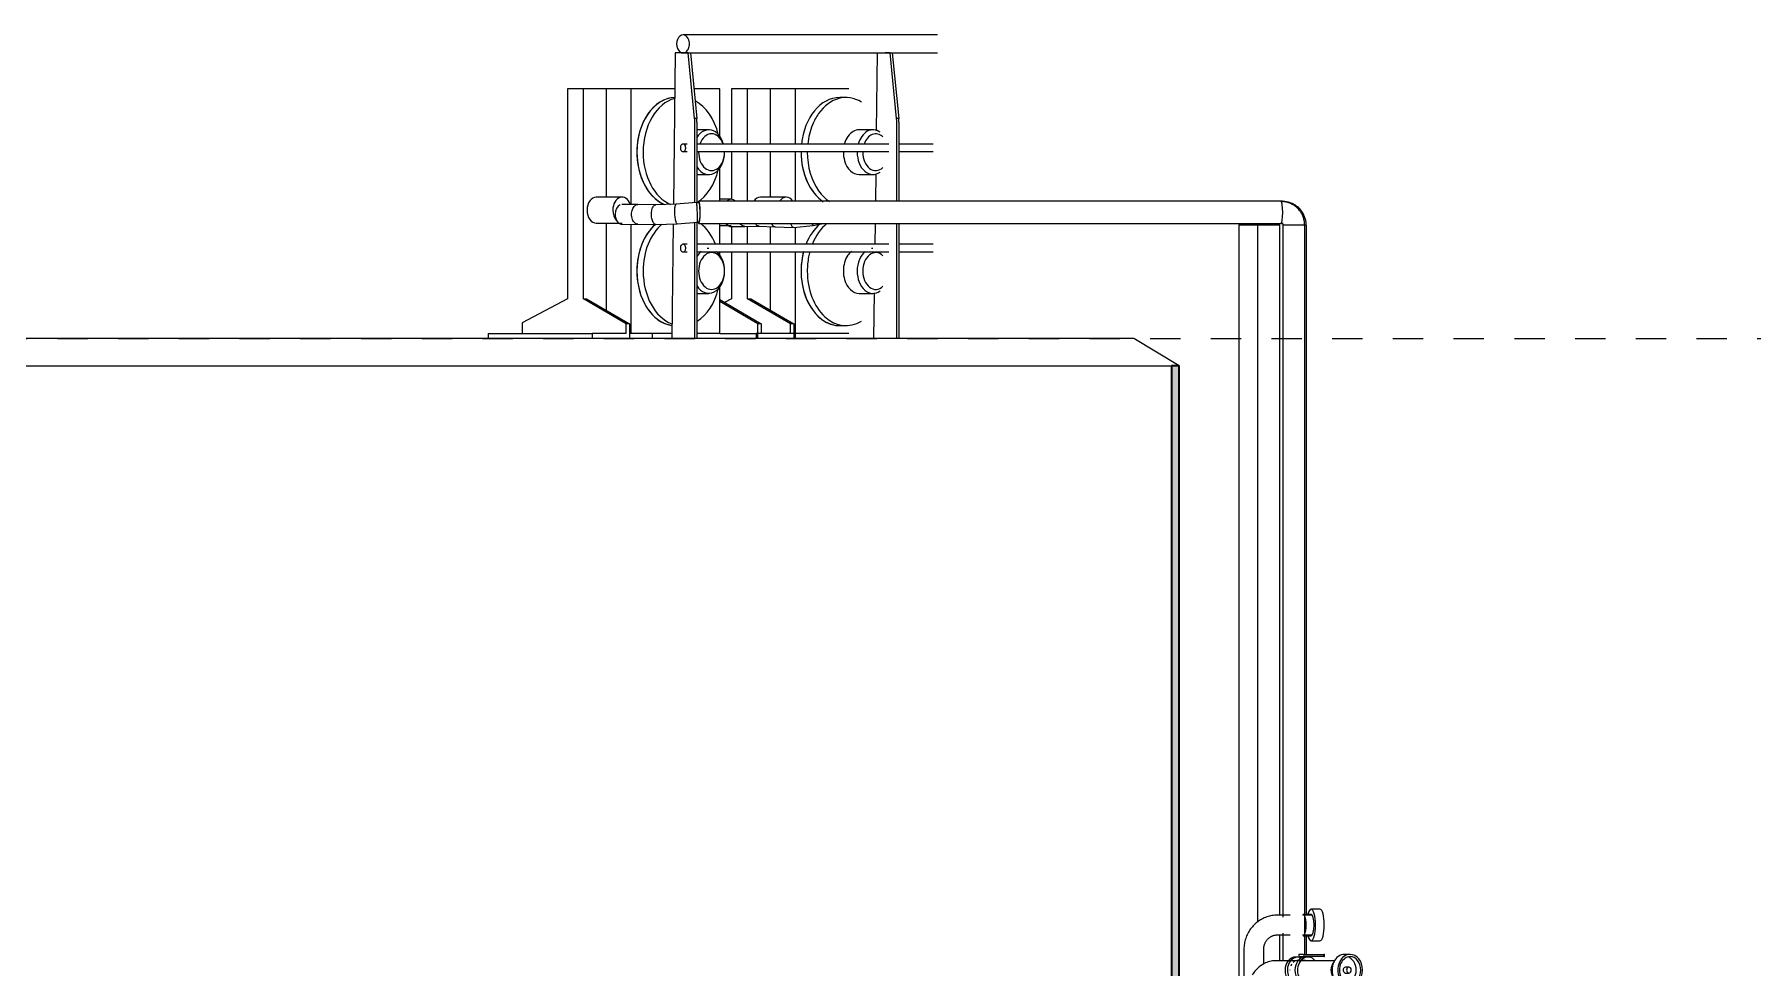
# Model space of a CAD drawing. Header units: metres. Extents: x -3 to 141, y -7 to 15.
# Drawn here: x 129.99 to 135.65, y 0.74 to 3.81 of the extents above; entities that cross this region are included whole.
import ezdxf

# ---------------------------------------------------------------- set-up
doc = ezdxf.new("R2010")
doc.units = ezdxf.units.M
doc.linetypes.add('Centre', pattern=[0.03175, 0.00635, -0.00475, 0.0159, -0.00475])
for name, color, linetype, lineweight in [('A-FLOR-HRAL', 7, 'Continuous', 9), ('A-FLOR-LEVL', 7, 'Continuous', 9), ('A-GENM', 7, 'Continuous', 9), ('I-WALL', 7, 'Continuous', 9), ('M-EQPM', 7, 'Continuous', 9), ('P-PIPE', 7, 'Continuous', 9)]:
    doc.layers.add(name, color=color, linetype=linetype, lineweight=lineweight)

# ---------------------------------------------------------------- blocks, each defined once
blk = doc.blocks.new('Generic Models 1 - Generic Models 1-2589847-Sección 01')
at = {"layer": 'A-GENM', "lineweight": 25}
for p, q in [((12.0754, 2.8125), (1.201, 2.8125)), ((12.2254, 2.7225), (12.0754, 2.8125)), ((1.051, 2.7225), (12.2254, 2.7225))]:
    blk.add_line(p, q, dxfattribs=at)
blk = doc.blocks.new('Railing - 50 x 12mm-2506593-Sección 01')
at = {"layer": 'A-FLOR-HRAL'}
for p, q in [((11.2304, 3.7525), (11.2272, 3.4964)), ((11.2729, 3.7525), (11.2565, 3.7525)), ((11.2941, 3.5368), (11.2729, 3.7525)), ((11.2729, 3.7525), (11.2799, 3.7525)), ((11.2799, 3.7525), (11.3012, 3.5368)), ((11.3012, 3.5368), (11.2941, 3.5368)), ((11.2946, 3.264), (11.2946, 3.5246)), ((11.3017, 3.5246), (11.3017, 3.264)), ((11.2254, 3.3548), (11.2242, 3.264)), ((11.2233, 3.191), (11.2224, 3.1221)), ((11.2946, 2.8125), (11.2946, 3.191)), ((11.3017, 3.191), (11.3017, 2.8125)), ((11.2204, 2.962), (11.2185, 2.8125))]:
    blk.add_line(p, q, dxfattribs=at)
for centre in [(11.2239, 3.5246), (11.231, 3.5246)]:
    blk.add_ellipse(centre, major_axis=(0, 0.1), ratio=0.707107, start_param=4.712389, end_param=4.834562, dxfattribs=at)
blk = doc.blocks.new('Railing - 50 x 12mm-V27-Sección 01')
at = {"layer": 'A-FLOR-HRAL'}
for p, q in [((10.5652, 3.7525), (10.5588, 3.2545)), ((10.5906, 3.7525), (10.5652, 3.7525)), ((10.6076, 3.7525), (10.5912, 3.7525)), ((10.6288, 3.5368), (10.6076, 3.7525)), ((10.6076, 3.7525), (10.6147, 3.7525)), ((10.6147, 3.7525), (10.6359, 3.5368)), ((10.6359, 3.5368), (10.6288, 3.5368)), ((10.6294, 3.2596), (10.6294, 3.5246)), ((10.6364, 3.5246), (10.6364, 3.2599)), ((10.558, 3.1894), (10.5532, 2.8125)), ((10.6294, 2.8125), (10.6294, 3.1944)), ((10.6364, 3.1949), (10.6364, 2.8125))]:
    blk.add_line(p, q, dxfattribs=at)
for centre in [(10.5587, 3.5246), (10.5657, 3.5246)]:
    blk.add_ellipse(centre, major_axis=(0, 0.1), ratio=0.707107, start_param=4.712389, end_param=4.834562, dxfattribs=at)
blk = doc.blocks.new('Railing - Railing-2595811-Sección 01')
at = {"layer": 'A-FLOR-HRAL'}
for p, q in [((11.4287, 3.8125), (10.5906, 3.8125)), ((10.5906, 3.7525), (11.4287, 3.7525)), ((10.6038, 3.4525), (10.5906, 3.4525)), ((10.5906, 3.4275), (10.6038, 3.4275)), ((11.2691, 3.4525), (10.6364, 3.4525)), ((10.6364, 3.4275), (11.2691, 3.4275)), ((11.4148, 3.4525), (11.3017, 3.4525)), ((11.3017, 3.4275), (11.4148, 3.4275)), ((10.6038, 3.1225), (10.5906, 3.1225)), ((11.2691, 3.1225), (10.6364, 3.1225)), ((11.4148, 3.1225), (11.3017, 3.1225)), ((10.5906, 3.0975), (10.6038, 3.0975)), ((10.6364, 3.0975), (11.2691, 3.0975)), ((11.3017, 3.0975), (11.4148, 3.0975))]:
    blk.add_line(p, q, dxfattribs=at)
for centre, major_axis, start_param, end_param in [((10.5906, 3.7825), (0, 0.03), 5.759596, 7.853982), ((10.5906, 3.7825), (0, 0.03), 4.974189, 5.759587), ((10.5906, 3.7825), (0, 0.03), 1.570796, 3.665182), ((10.5906, 3.7825), (0, 0.03), 3.665192, 3.926985), ((10.5906, 3.7825), (0, 0.03), 3.926991, 4.188789), ((10.5906, 3.7825), (0, 0.03), 4.18879, 4.450585), ((10.5906, 3.7825), (0, 0.03), 4.712389, 4.974188), ((10.5906, 3.7825), (0, 0.03), 4.45059, 4.712387), ((10.5906, 3.44), (0, 0.0125), 6.021443, 7.853982), ((10.5906, 3.44), (0, 0.0125), 1.570796, 3.403335), ((10.5906, 3.44), (0, 0.0125), 5.235999, 6.021386), ((10.5906, 3.44), (0, 0.0125), 3.403392, 3.926991), ((10.5906, 3.44), (0, 0.0125), 3.926995, 4.18879), ((10.5906, 3.44), (0, 0.0125), 4.712389, 5.235988), ((10.5906, 3.44), (0, 0.0125), 4.18879, 4.450579), ((10.5906, 3.44), (0, 0.0125), 4.45059, 4.712382), ((10.5906, 3.11), (0, 0.0125), 6.021443, 7.853982), ((10.5906, 3.11), (0, 0.0125), 5.497787, 6.021386), ((10.5906, 3.11), (0, 0.0125), 5.235988, 5.497773), ((10.5906, 3.11), (0, 0.0125), 4.97419, 5.235979), ((10.5906, 3.11), (0, 0.0125), 1.570796, 3.403335), ((10.5906, 3.11), (0, 0.0125), 3.403392, 3.926991), ((10.5906, 3.11), (0, 0.0125), 3.927003, 4.18879), ((10.5906, 3.11), (0, 0.0125), 4.188798, 4.450587), ((10.5906, 3.11), (0, 0.0125), 4.712389, 4.974188), ((10.5906, 3.11), (0, 0.0125), 4.45059, 4.712389)]:
    blk.add_ellipse(centre, major_axis=major_axis, ratio=0.707107, start_param=start_param, end_param=end_param, dxfattribs=at)
for name in ['Railing - 50 x 12mm-V27-Sección 01', 'Railing - 50 x 12mm-2506593-Sección 01']:
    blk.add_blockref(name, (0, 0))
blk = doc.blocks.new('M_Conexión toma de agua potable - M_Conexión toma de agua potable-2652164-Sección 01')
at = {"layer": 'P-PIPE'}
for p, q in [((12.5908, 0.9126), (12.5489, 0.9126)), ((12.6642, 0.9126), (12.6315, 0.9126)), ((12.6599, 0.9152), (12.6339, 0.9152)), ((12.6892, 0.9319), (12.6599, 0.9319)), ((12.4387, 0.7992), (12.4387, 0)), ((12.5037, 0.7518), (12.5037, 0.7992)), ((12.5489, 0.8476), (12.5908, 0.8476)), ((12.6315, 0.8476), (12.6642, 0.8476)), ((12.6339, 0.845), (12.6599, 0.845)), ((12.6599, 0.8283), (12.6892, 0.8283)), ((12.7374, 0.7627), (12.543, 0.7627)), ((12.6162, 0.7746), (12.6086, 0.7746)), ((12.6253, 0.7637), (12.6162, 0.7637)), ((12.62, 0.7829), (12.62, 0.7759)), ((12.6339, 0.7829), (12.62, 0.7829)), ((12.62, 0.7759), (12.6339, 0.7759)), ((12.6227, 0.7759), (12.6227, 0.7674)), ((12.641, 0.7637), (12.6323, 0.7637)), ((12.6339, 0.7829), (12.7024, 0.7829)), ((12.7024, 0.7759), (12.6339, 0.7759)), ((12.6341, 0.7722), (12.6341, 0.7759)), ((12.6497, 0.7746), (12.641, 0.7746)), ((12.7039, 0.7829), (12.7024, 0.7829)), ((12.7024, 0.7759), (12.7024, 0.7829)), ((12.7024, 0.7759), (12.7039, 0.7759)), ((12.7039, 0.7759), (12.7039, 0.7829)), ((12.7698, 0.7667), (12.7677, 0.7667)), ((12.7886, 0.7835), (12.7698, 0.7835)), ((12.7846, 0.7414), (12.7734, 0.7414)), ((12.543, 0.6977), (12.7395, 0.6977)), ((12.6086, 0.6872), (12.6162, 0.6872)), ((12.6162, 0.698), (12.641, 0.698)), ((12.641, 0.6872), (12.6497, 0.6872)), ((12.7677, 0.6966), (12.7698, 0.6966)), ((12.7698, 0.6799), (12.7886, 0.6799)), ((12.7734, 0.7219), (12.7846, 0.7219)), ((12.5037, 0.1519), (12.5037, 0.6567)), ((12.4384, 0.6133), (12.4384, 0.5038)), ((12.5034, 0.5038), (12.5034, 0.6133)), ((12.4384, 0.5038), (12.4387, 0.5038)), ((12.4391, 0.5038), (12.441, 0.5038)), ((12.4412, 0.5038), (12.4422, 0.5038)), ((12.4427, 0.5038), (12.4453, 0.5038)), ((12.4453, 0.5038), (12.4479, 0.5038)), ((12.5032, 0.5038), (12.5034, 0.5038))]:
    blk.add_line(p, q, dxfattribs=at)
at = {"layer": 'P-PIPE', "flags": 128}
for points in [[(12.5489, 0.9126), (12.5444, 0.9125), (12.54, 0.9122), (12.5355, 0.9118), (12.5311, 0.9111), (12.5267, 0.9103), (12.5224, 0.9093), (12.5181, 0.9081), (12.5138, 0.9067), (12.5096, 0.9052), (12.5055, 0.9035), (12.5015, 0.9016), (12.4975, 0.8995), (12.4936, 0.8973), (12.4898, 0.895), (12.4861, 0.8925), (12.4825, 0.8898), (12.4791, 0.887), (12.4757, 0.884), (12.4725, 0.881), (12.4694, 0.8777), (12.4664, 0.8744), (12.4635, 0.871), (12.4608, 0.8674), (12.4582, 0.8638), (12.4558, 0.86), (12.4535, 0.8561), (12.4514, 0.8522), (12.4494, 0.8482), (12.4476, 0.8441), (12.446, 0.8399), (12.4445, 0.8357), (12.4432, 0.8314), (12.442, 0.8271), (12.441, 0.8227), (12.4402, 0.8183), (12.4396, 0.8139), (12.4391, 0.8094), (12.4388, 0.8049), (12.4387, 0.8004), (12.4387, 0.7992)], [(12.5037, 0.7992), (12.5037, 0.8012), (12.5038, 0.8032), (12.504, 0.8052), (12.5043, 0.8071), (12.5046, 0.8091), (12.505, 0.811), (12.5055, 0.8129), (12.5061, 0.8148), (12.5067, 0.8167), (12.5074, 0.8185), (12.5082, 0.8203), (12.509, 0.822), (12.5099, 0.8237), (12.5109, 0.8254), (12.5119, 0.827), (12.513, 0.8286), (12.5141, 0.8301), (12.5153, 0.8316), (12.5165, 0.833), (12.5178, 0.8344), (12.5192, 0.8357), (12.5205, 0.8369), (12.522, 0.8381), (12.5234, 0.8392), (12.5249, 0.8403), (12.5265, 0.8412), (12.528, 0.8422), (12.5296, 0.843), (12.5312, 0.8438), (12.5329, 0.8445), (12.5346, 0.8451), (12.5362, 0.8457), (12.5379, 0.8462), (12.5397, 0.8466), (12.5414, 0.8469), (12.5431, 0.8472), (12.5449, 0.8474), (12.5466, 0.8475), (12.5484, 0.8476), (12.5489, 0.8476)], [(12.543, 0.7627), (12.538, 0.7626), (12.5331, 0.7621), (12.5282, 0.7613), (12.5233, 0.7602), (12.5186, 0.7588), (12.5139, 0.7571), (12.5094, 0.7551), (12.505, 0.7529), (12.5007, 0.7505), (12.4966, 0.7478), (12.4926, 0.7449), (12.4888, 0.7419), (12.4851, 0.7386), (12.4816, 0.7352), (12.4782, 0.7316), (12.4749, 0.7278), (12.4718, 0.7239), (12.4689, 0.7199), (12.4661, 0.7158)], [(12.449, 0.6798), (12.4486, 0.6786), (12.447, 0.6736), (12.4455, 0.6684), (12.4442, 0.6633), (12.443, 0.658), (12.442, 0.6527), (12.4411, 0.6474), (12.4403, 0.642), (12.4397, 0.6366), (12.4391, 0.6312), (12.4388, 0.6257), (12.4385, 0.6203), (12.4384, 0.6148), (12.4384, 0.6133)], [(12.543, 0.6977), (12.5423, 0.6977), (12.5415, 0.6976), (12.5406, 0.6975), (12.5398, 0.6973), (12.5389, 0.697), (12.5379, 0.6967), (12.5368, 0.6962), (12.5357, 0.6957), (12.5346, 0.695), (12.5333, 0.6942), (12.532, 0.6933), (12.5307, 0.6922), (12.5293, 0.691), (12.5279, 0.6896), (12.5265, 0.6881), (12.525, 0.6864), (12.5235, 0.6845), (12.5221, 0.6825), (12.5206, 0.6804), (12.5192, 0.6781), (12.5178, 0.6756), (12.5164, 0.6731), (12.5151, 0.6703), (12.5138, 0.6675), (12.5126, 0.6645), (12.5114, 0.6614), (12.5103, 0.6583), (12.5093, 0.655), (12.5083, 0.6516), (12.5074, 0.6481), (12.5066, 0.6446), (12.5059, 0.6409), (12.5053, 0.6373), (12.5047, 0.6335), (12.5043, 0.6298), (12.5039, 0.6259), (12.5037, 0.6221), (12.5035, 0.6182), (12.5034, 0.6144), (12.5034, 0.6133)]]:
    blk.add_lwpolyline(points, dxfattribs=at)
at = {"layer": 'P-PIPE'}
for centre, major_axis, ratio, start_param, end_param in [((12.6339, 0.8801), (0, 0.0351), 0.276903, 3.665191, 5.759587), ((12.6599, 0.8801), (0, 0.0518), 0.276903, 0, 0.810586), ((12.6599, 0.8801), (0, 0.0518), 0.276903, 3.141593, 6.283185), ((12.6599, 0.8801), (0, 0.0351), 0.276903, 3.141593, 6.283185), ((12.6892, 0.8801), (0, 0.0518), 0.276903, 3.141593, 6.283185), ((12.6599, 0.8801), (0, 0.0518), 0.276903, 2.331006, 3.141593), ((12.6086, 0.7309), (0, 0.0437), 0.787199, 0, 1.570796), ((12.6162, 0.7309), (0, 0.0437), 0.787199, 6.074485, 7.853982), ((12.6162, 0.7309), (0, 0.0328), 0.787199, 0.922041, 1.13147), ((12.6162, 0.7309), (0, 0.0328), 0.787199, 0.328942, 0.686405), ((12.641, 0.7309), (0, 0.0437), 0.787199, 0, 1.570796), ((12.6162, 0.7309), (0, 0.0328), 0.787199, 0, 0.246617), ((12.6497, 0.7309), (0, 0.0437), 0.787199, 5.563669, 7.853982), ((12.7531, 0.7317), (0, 0.0351), 0.787199, 0.732421, 2.409172), ((12.7698, 0.7317), (0, 0.0518), 0.787199, 0, 3.141593), ((12.7886, 0.7317), (0, 0.0518), 0.787199, 0, 3.141593), ((12.7886, 0.7317), (0, 0.0445), 0.787199, 0, 3.141593), ((12.7734, 0.7317), (0, 0.00974), 0.787199, 0, 3.141593), ((12.7846, 0.7317), (0, 0.00974), 0.787199, 0, 3.141593), ((12.7734, 0.7317), (0, 0.0445), 0.787199, 3.367654, 6.057124), ((12.7846, 0.7317), (0, 0.00974), 0.787199, 3.141593, 6.283185), ((12.7886, 0.7317), (0, 0.0518), 0.787199, 3.141593, 6.283185), ((12.7886, 0.7317), (0, 0.0445), 0.787199, 3.141593, 6.283185), ((12.6086, 0.7309), (0, 0.0437), 0.787199, 1.570796, 3.141593), ((12.6162, 0.7309), (0, 0.0437), 0.787199, 1.570796, 3.51918), ((12.6162, 0.7309), (0, 0.0328), 0.787199, 1.527854, 1.570796), ((12.641, 0.7309), (0, 0.0437), 0.787199, 1.570796, 3.141593), ((12.6497, 0.7309), (0, 0.0437), 0.787199, 1.570796, 3.819721)]:
    blk.add_ellipse(centre, major_axis=major_axis, ratio=ratio, start_param=start_param, end_param=end_param, dxfattribs=at)
blk = doc.blocks.new('Ventilacion01 - Standard-2235841-Sección 01')
at = {"layer": 'M-EQPM'}
for p, q in [((10.7503, 3.6347), (10.7503, 3.4525)), ((10.8032, 3.6347), (10.7503, 3.6347)), ((10.8032, 3.4524), (10.8032, 3.6347)), ((10.8792, 3.6347), (10.8032, 3.6347)), ((10.8792, 3.4524), (10.8792, 3.6347)), ((10.9606, 3.6347), (10.8792, 3.6347)), ((10.9606, 3.4521), (10.9606, 3.6347)), ((11.1373, 3.6347), (10.9606, 3.6347)), ((11.1273, 3.6058), (11.1067, 3.6058)), ((11.2163, 3.4994), (11.1708, 3.4994)), ((10.7503, 3.4275), (10.7503, 3.2701)), ((10.8032, 3.2639), (10.8032, 3.4275)), ((10.8792, 3.2778), (10.8792, 3.4275)), ((10.9606, 3.2638), (10.9606, 3.4279)), ((11.1708, 3.3522), (11.2163, 3.3522)), ((10.9305, 3.2778), (10.8457, 3.2778)), ((10.7503, 3.1807), (10.7503, 3.1225)), ((10.8032, 3.1224), (10.8032, 3.1815)), ((10.8792, 3.1224), (10.8792, 3.1806)), ((10.9606, 3.1221), (10.9606, 3.178)), ((10.7503, 3.0975), (10.7503, 2.9432)), ((10.8032, 2.9432), (10.8032, 3.0975)), ((10.8792, 2.905), (10.8792, 3.0975)), ((10.9606, 2.8282), (10.9606, 3.0979)), ((11.2163, 3.108), (11.211, 3.108)), ((11.1708, 2.9608), (11.2163, 2.9608)), ((10.7503, 2.9432), (10.7276, 2.931)), ((10.9446, 2.8605), (10.8032, 2.9432)), ((10.8032, 2.9432), (10.814, 2.9432)), ((10.814, 2.9432), (10.9554, 2.8605)), ((10.9446, 2.8282), (10.9446, 2.8605)), ((10.9554, 2.8605), (10.9446, 2.8605)), ((10.9554, 2.8605), (10.9554, 2.8125)), ((11.1067, 2.8544), (11.1273, 2.8544)), ((10.4889, 2.8282), (10.4889, 2.8125)), ((10.712, 2.8282), (10.8319, 2.8282)), ((10.9446, 2.8282), (10.8319, 2.8282)), ((10.8319, 2.8282), (10.8319, 2.8125)), ((11.1373, 2.8282), (10.9609, 2.8282))]:
    blk.add_line(p, q, dxfattribs=at)
for centre, major_axis, start_param, end_param in [((11.1067, 3.4258), (0, 0.18), 0, 1.42322), ((11.1067, 3.4258), (0, 0.18), 0, 1.42322), ((11.1273, 3.4258), (0, 0.18), 5.869887, 7.068583), ((11.1273, 3.4258), (0, 0.18), 1.047198, 1.42322), ((11.1273, 3.4258), (0, 0.18), 0.785398, 1.047197), ((11.1708, 3.4258), (0, 0.0736), 1.178097, 1.204731), ((11.1708, 3.4258), (0, 0.0736), 0.785399, 1.178097), ((11.1708, 3.4258), (0, 0.0736), 0, 0.785398), ((11.2163, 3.4258), (0, 0.0736), 5.806124, 7.487917), ((11.2255, 3.4258), (0, 0.0606), 5.692535, 7.405183), ((11.1067, 3.4258), (0, 0.18), 1.558922, 2.703683), ((11.1067, 3.4258), (0, 0.18), 1.558922, 1.570796), ((11.1067, 3.4258), (0, 0.18), 1.570796, 2.703683), ((11.1273, 3.4258), (0, 0.18), 1.558922, 1.570796), ((11.1273, 3.4258), (0, 0.18), 1.570796, 2.356194), ((11.1708, 3.4258), (0, 0.0736), 1.541342, 1.570796), ((11.1708, 3.4258), (0, 0.0736), 1.570796, 1.963495), ((11.1708, 3.4258), (0, 0.0736), 1.963496, 3.141593), ((11.2163, 3.4258), (0, 0.0736), 1.541342, 1.570796), ((11.2163, 3.4258), (0, 0.0736), 1.570796, 3.618654), ((11.2255, 3.4258), (0, 0.0606), 1.534717, 1.570796), ((11.2255, 3.4258), (0, 0.0606), 1.570796, 3.732243), ((11.1273, 3.4258), (0, 0.18), 2.356194, 2.703683), ((10.8457, 3.2348), (0, 0.043), 0, 0.794261), ((10.9305, 3.2348), (0, 0.043), 5.486191, 7.079274), ((11.1067, 3.0344), (0, 0.18), 0.535195, 1.061395), ((11.1067, 3.0344), (0, 0.18), 0.535195, 1.061395), ((11.1273, 3.0344), (0, 0.18), 0.513337, 1.061395), ((11.1067, 3.0344), (0, 0.18), 1.207019, 3.141593), ((11.1067, 3.0344), (0, 0.18), 1.207019, 1.570796), ((11.1273, 3.0344), (0, 0.18), 1.308997, 1.570796), ((11.1273, 3.0344), (0, 0.18), 1.207019, 1.308997), ((11.1708, 3.0344), (0, 0.0736), 1.178097, 1.570796), ((11.1708, 3.0344), (0, 0.0736), 0.785398, 1.178097), ((11.1708, 3.0344), (0, 0.0736), 0.503813, 0.785398), ((11.2163, 3.0344), (0, 0.0736), 0.503813, 1.570796), ((11.2255, 3.0344), (0, 0.0606), 5.692535, 7.853982), ((11.1067, 3.0344), (0, 0.18), 1.570796, 3.141593), ((11.1273, 3.0344), (0, 0.18), 1.570796, 3.554891), ((11.1708, 3.0344), (0, 0.0736), 1.570796, 1.963495), ((11.1708, 3.0344), (0, 0.0736), 1.963495, 3.141593), ((11.2163, 3.0344), (0, 0.0736), 1.570796, 3.618654), ((11.2255, 3.0344), (0, 0.0606), 1.570796, 3.732243)]:
    blk.add_ellipse(centre, major_axis=major_axis, ratio=0.707107, start_param=start_param, end_param=end_param, dxfattribs=at)
blk = doc.blocks.new('Ventilacion01 - Standard-V33-Sección 01')
at = {"layer": 'M-EQPM'}
for p, q in [((10.2094, 3.6347), (10.2094, 2.9432)), ((10.2623, 3.6347), (10.2094, 3.6347)), ((10.2623, 2.9432), (10.2623, 3.6347)), ((10.3383, 3.6347), (10.2623, 3.6347)), ((10.3383, 3.2778), (10.3383, 3.6347)), ((10.4196, 3.6347), (10.3383, 3.6347)), ((10.4196, 3.2531), (10.4196, 3.6347)), ((10.5637, 3.6347), (10.4196, 3.6347)), ((10.712, 3.6347), (10.6263, 3.6347)), ((10.712, 3.478), (10.712, 3.6347)), ((10.6754, 3.4994), (10.6364, 3.4994)), ((10.6364, 3.3522), (10.6754, 3.3522)), ((10.712, 3.264), (10.712, 3.3736)), ((10.3896, 3.2778), (10.3047, 3.2778)), ((10.7491, 3.2705), (10.712, 3.2705)), ((10.3047, 3.1918), (10.3896, 3.1918)), ((10.3383, 2.905), (10.3383, 3.1918)), ((10.4196, 2.8282), (10.4196, 3.1881)), ((10.712, 3.1225), (10.712, 3.191)), ((10.712, 3.1845), (10.7491, 3.1845)), ((10.6754, 3.108), (10.6701, 3.108)), ((10.712, 3.0866), (10.712, 3.0975)), ((10.6364, 2.9608), (10.6754, 2.9608)), ((10.712, 2.8282), (10.712, 2.9822)), ((10.2094, 2.9432), (10.0608, 2.8636)), ((10.4037, 2.8605), (10.2623, 2.9432)), ((10.2623, 2.9432), (10.273, 2.9432)), ((10.273, 2.9432), (10.4145, 2.8605)), ((10.712, 2.9401), (10.8481, 2.8605)), ((10.8374, 2.8605), (10.712, 2.9338)), ((10.0608, 2.8636), (10.0608, 2.8282)), ((10.4037, 2.8282), (10.4037, 2.8605)), ((10.4145, 2.8605), (10.4037, 2.8605)), ((10.4145, 2.8605), (10.4145, 2.8125)), ((10.8374, 2.8125), (10.8374, 2.8605)), ((10.8481, 2.8605), (10.8374, 2.8605)), ((10.8481, 2.8605), (10.8481, 2.8282)), ((9.948, 2.8282), (10.2909, 2.8282)), ((9.948, 2.8282), (9.948, 2.8125)), ((10.4037, 2.8282), (10.2909, 2.8282)), ((10.2909, 2.8282), (10.2909, 2.8125)), ((10.4196, 2.8282), (10.4145, 2.8282)), ((10.5534, 2.8282), (10.4196, 2.8282)), ((10.712, 2.8282), (10.6364, 2.8282)), ((10.9446, 2.8282), (10.8481, 2.8282)), ((10.9609, 2.8282), (10.9446, 2.8282)), ((10.9609, 2.8125), (10.9609, 2.8282))]:
    blk.add_line(p, q, dxfattribs=at)
for centre, major_axis, start_param, end_param in [((10.5658, 3.4258), (0, 0.18), 0.020107, 2.85638), ((10.5658, 3.4258), (0, 0.18), 0.020107, 1.570796), ((10.5864, 3.4258), (0, 0.18), 0.18397, 1.570796), ((10.5864, 3.4258), (0, 0.18), 5.042164, 5.927392), ((10.6754, 3.4258), (0, 0.0736), 5.083819, 7.142312), ((10.6846, 3.4258), (0, 0.0606), 5.168897, 7.396971), ((10.5658, 3.4258), (0, 0.18), 1.570796, 2.85638), ((10.5864, 3.4258), (0, 0.18), 1.570796, 2.847112), ((10.6754, 3.4258), (0, 0.0736), 2.282466, 4.712389), ((10.6846, 3.4258), (0, 0.0606), 1.541988, 1.570796), ((10.6846, 3.4258), (0, 0.0606), 1.570796, 4.712389), ((10.6846, 3.4258), (0, 0.0606), 4.712389, 4.741197), ((10.6754, 3.4258), (0, 0.0736), 4.712389, 4.735907), ((10.5864, 3.4258), (0, 0.18), 3.549276, 4.382614), ((10.3047, 3.2348), (0, 0.043), 0, 1.570796), ((10.3047, 3.2348), (0, 0.043), 1.570796, 3.141593), ((10.3896, 3.2348), (0, 0.043), 5.158304, 7.853982), ((10.3896, 3.2348), (0, 0.043), 1.570796, 2.456018), ((10.7491, 3.2275), (0, 0.043), 5.759587, 6.806784), ((10.5658, 3.0344), (0, 0.18), 0.548157, 3.045809), ((10.5658, 3.0344), (0, 0.18), 0.548157, 1.570796), ((10.5864, 3.0344), (0, 0.18), 0.542742, 1.570796), ((10.5864, 3.0344), (0, 0.18), 5.224162, 5.769848), ((10.6754, 3.0344), (0, 0.0736), 0.5143, 0.859126), ((10.6846, 3.0344), (0, 0.0606), 4.712389, 7.853982), ((10.6754, 3.0344), (0, 0.0736), 4.712389, 5.768886), ((10.5864, 3.0344), (0, 0.18), 5.042164, 5.073596), ((10.5658, 3.0344), (0, 0.18), 1.570796, 3.045809), ((10.5864, 3.0344), (0, 0.18), 1.570796, 2.879793), ((10.6754, 3.0344), (0, 0.0736), 2.282466, 4.701852), ((10.6846, 3.0344), (0, 0.0606), 1.570796, 4.712389), ((10.5864, 3.0344), (0, 0.18), 3.549276, 4.382614)]:
    blk.add_ellipse(centre, major_axis=major_axis, ratio=0.707107, start_param=start_param, end_param=end_param, dxfattribs=at)
blk = doc.blocks.new('M_RVR_Codo material - CO - Codo-V44-Sección 01')
at = {"layer": 'P-PIPE', "flags": 128}
blk.add_lwpolyline([(12.4196, 3.191), (12.4198, 3.1909), (12.42, 3.1908), (12.4202, 3.1906), (12.4204, 3.1905), (12.4206, 3.1903), (12.4208, 3.1902), (12.421, 3.19), (12.4211, 3.1898), (12.4213, 3.1896), (12.4215, 3.1894), (12.4216, 3.1892), (12.4217, 3.189), (12.4219, 3.1888), (12.422, 3.1885), (12.4221, 3.1883), (12.4222, 3.1881), (12.4223, 3.1878), (12.4224, 3.1876), (12.4225, 3.1874), (12.4226, 3.1871), (12.4226, 3.1868), (12.4227, 3.1866), (12.4227, 3.1863), (12.4227, 3.1861), (12.4228, 3.1858), (12.4228, 3.1856), (12.4228, 3.1855)], dxfattribs=at)
blk = doc.blocks.new('M_RVR_Codo material - CO - Codo-V45-Sección 01')
at = {"layer": 'P-PIPE', "flags": 128}
for points in [[(12.4811, 3.1911), (12.4813, 3.1909), (12.4815, 3.1908), (12.4816, 3.1907), (12.4818, 3.1905), (12.482, 3.1904), (12.4822, 3.1902), (12.4824, 3.19), (12.4825, 3.1898), (12.4827, 3.1897), (12.4829, 3.1895), (12.483, 3.1893), (12.4831, 3.189), (12.4833, 3.1888), (12.4834, 3.1886), (12.4835, 3.1884), (12.4836, 3.1881), (12.4837, 3.1879), (12.4838, 3.1876), (12.4839, 3.1874), (12.484, 3.1871), (12.484, 3.1869), (12.4841, 3.1866), (12.4841, 3.1864), (12.4841, 3.1861), (12.4842, 3.1858), (12.4842, 3.1856), (12.4842, 3.1855)], [(12.5556, 3.1855), (12.5555, 3.1886), (12.5554, 3.191)]]:
    blk.add_lwpolyline(points, dxfattribs=at)
blk = doc.blocks.new('M_RVR_Codo material - CO - Codo-V46-Sección 01')
at = {"layer": 'P-PIPE', "flags": 128}
for points in [[(12.6437, 3.1855), (12.6437, 3.1886), (12.6435, 3.1917), (12.6432, 3.1948), (12.6427, 3.1979), (12.6422, 3.2009), (12.6415, 3.204), (12.6407, 3.207), (12.6398, 3.2099), (12.6387, 3.2129), (12.6376, 3.2157), (12.6363, 3.2186), (12.635, 3.2214), (12.6335, 3.2241), (12.6319, 3.2268), (12.6302, 3.2294), (12.6284, 3.2319), (12.6265, 3.2344), (12.6245, 3.2367), (12.6224, 3.239), (12.6202, 3.2412), (12.6179, 3.2434), (12.6155, 3.2454), (12.6131, 3.2473), (12.6106, 3.2492), (12.608, 3.2509), (12.6054, 3.2525), (12.6027, 3.254), (12.5999, 3.2555), (12.5971, 3.2568), (12.5942, 3.2579), (12.5913, 3.259), (12.5883, 3.26), (12.5853, 3.2608), (12.5823, 3.2615), (12.5792, 3.2621), (12.5762, 3.2626), (12.5731, 3.2629), (12.57, 3.2631), (12.5669, 3.2632), (12.566, 3.2632)], [(12.566, 3.1918), (12.5663, 3.1918), (12.5665, 3.1918), (12.5668, 3.1918), (12.567, 3.1918), (12.5673, 3.1917), (12.5675, 3.1917), (12.5678, 3.1916), (12.568, 3.1915)]]:
    blk.add_lwpolyline(points, dxfattribs=at)
blk = doc.blocks.new('M_RVR_Codo material - CO - Codo-V47-Sección 01')
at = {"layer": 'P-PIPE', "flags": 128}
for points in [[(12.6387, 3.1855), (12.6387, 3.1886), (12.6385, 3.1917), (12.6382, 3.1947), (12.6377, 3.1978), (12.6372, 3.2009), (12.6365, 3.2039), (12.6357, 3.2069), (12.6348, 3.2098), (12.6338, 3.2128), (12.6327, 3.2156), (12.6314, 3.2185), (12.63, 3.2213), (12.6286, 3.224), (12.627, 3.2266), (12.6253, 3.2292), (12.6235, 3.2318), (12.6216, 3.2342), (12.6196, 3.2366), (12.6176, 3.2389), (12.6154, 3.2411), (12.6131, 3.2433), (12.6108, 3.2453), (12.6084, 3.2472), (12.6059, 3.2491), (12.6033, 3.2508), (12.6007, 3.2525), (12.598, 3.254), (12.5952, 3.2554), (12.5924, 3.2567), (12.5895, 3.2579), (12.5866, 3.259), (12.5836, 3.2599), (12.5807, 3.2608), (12.5776, 3.2615), (12.5746, 3.2621), (12.5715, 3.2626), (12.5684, 3.2629), (12.5653, 3.2631), (12.5622, 3.2632), (12.5614, 3.2632)], [(12.5614, 3.1918), (12.5616, 3.1918), (12.5618, 3.1918), (12.5621, 3.1918), (12.5623, 3.1918), (12.5625, 3.1917), (12.5627, 3.1917), (12.5629, 3.1916), (12.5632, 3.1915), (12.5634, 3.1915), (12.5636, 3.1914), (12.5638, 3.1913), (12.564, 3.1912), (12.5642, 3.1911), (12.5644, 3.1909), (12.5646, 3.1908), (12.5648, 3.1907), (12.565, 3.1905), (12.5652, 3.1904), (12.5653, 3.1902), (12.5655, 3.19), (12.5657, 3.1898), (12.5659, 3.1897), (12.566, 3.1895), (12.5662, 3.1893), (12.5663, 3.189), (12.5664, 3.1888), (12.5666, 3.1886), (12.5667, 3.1884), (12.5668, 3.1881), (12.5669, 3.1879), (12.567, 3.1876), (12.567, 3.1874), (12.5671, 3.1871), (12.5672, 3.1869), (12.5672, 3.1866), (12.5673, 3.1864), (12.5673, 3.1861), (12.5673, 3.1858), (12.5673, 3.1856), (12.5673, 3.1855)]]:
    blk.add_lwpolyline(points, dxfattribs=at)

msp = doc.modelspace()

# ---------------------------------------------------------------- hatches: boundary and pattern name
at = {"layer": 'I-WALL', "true_color": 0x9a9a9a}
msp.add_hatch(color=253, dxfattribs=at).paths.add_polyline_path([(133.7609, 0.6354), (133.7609, 2.7225), (133.7359, 2.7225), (133.7359, 0.6354)])

# ---------------------------------------------------------------- linework, layer by layer
at = {"layer": 'A-FLOR-LEVL', "color": 253, "linetype": 'Centre', "true_color": 0xaaaaaa}
msp.add_line((118.6651, 2.8125), (138.6134, 2.8125), dxfattribs=at)
at = {"layer": 'I-WALL', "lineweight": 35}
for p, q in [((133.7359, 2.7225), (133.7359, 0.6354)), ((133.7609, 2.7225), (133.7359, 2.7225)), ((133.7609, 0.6354), (133.7609, 2.7225))]:
    msp.add_line(p, q, dxfattribs=at)
at = {"layer": 'P-PIPE'}
for p, q in [((131.9772, 3.2533), (131.9249, 3.253)), ((132.0363, 3.2526), (131.9774, 3.2533)), ((132.1037, 3.2548), (132.036, 3.2526)), ((132.1708, 3.26), (132.1037, 3.2548)), ((132.1778, 3.26), (132.1708, 3.26)), ((134.1015, 3.264), (132.1778, 3.264)), ((131.9252, 3.188), (131.9772, 3.1883)), ((131.977, 3.1883), (132.0367, 3.1876)), ((132.037, 3.1876), (132.1073, 3.1899)), ((132.1073, 3.1899), (132.1733, 3.195)), ((132.1733, 3.195), (132.1778, 3.195)), ((132.1778, 3.191), (134.1015, 3.191)), ((132.2852, 3.1807), (132.3301, 3.1814)), ((132.33, 3.1814), (132.3772, 3.182)), ((132.3767, 3.182), (132.4289, 3.1801)), ((132.4288, 3.1801), (132.4898, 3.1772)), ((132.4902, 3.1772), (132.5548, 3.1848)), ((132.5549, 3.1848), (132.5879, 3.191)), ((133.9575, 3.1855), (133.9575, 0)), ((134.0919, 3.1855), (133.9575, 3.1855)), ((134.0189, 3.1855), (134.0189, 0.8897)), ((134.0919, 0.9125), (134.0919, 3.1855)), ((134.102, 3.1855), (134.102, 0.9065)), ((134.175, 3.1855), (134.102, 3.1855)), ((134.175, 0.7829), (134.175, 3.1855)), ((134.18, 3.1855), (134.1751, 3.1855)), ((134.18, 0.9152), (134.18, 3.1855)), ((134.102, 0.8537), (134.102, 0.7626)), ((134.0919, 0.7627), (134.0919, 0.8476)), ((134.18, 0.7829), (134.18, 0.845)), ((134.175, 0.7741), (134.175, 0.7759)), ((134.18, 0.7746), (134.18, 0.7759))]:
    msp.add_line(p, q, dxfattribs=at)
for centre, major_axis, ratio, start_param, end_param in [((131.9251, 3.2205), (-0.0002, 0.0325), 0.698223, 0.258086, 1.567083), ((132.1778, 3.2275), (0, 0.0365), 0.139173, 0, 0.461216), ((132.1778, 3.2275), (0, 0.0325), 0.139173, 4.737295, 6.308092), ((132.1778, 3.2275), (0, 0.0365), 0.139173, 4.712389, 6.283185), ((132.1778, 3.2275), (0, 0.0365), 0.139173, 3.141593, 4.712389), ((132.1778, 3.2275), (0, 0.0325), 0.139173, 3.166499, 4.737295), ((134.0969, 3.2275), (0, 0.0365), 0.139173, 4.712389, 6.283185), ((134.0969, 3.2275), (0, 0.0365), 0.139173, 3.141593, 4.712389), ((134.1015, 3.2275), (0, 0.0365), 0.052336, 6.021386, 6.283185), ((131.9251, 3.2205), (-0.0002, 0.0325), 0.698223, 1.567083, 3.13788), ((132.1778, 3.2275), (0, 0.0365), 0.139173, 2.680376, 3.141593), ((132.2846, 3.2132), (-0.0005, 0.0325), 0.699296, 2.344977, 3.130375)]:
    msp.add_ellipse(centre, major_axis=major_axis, ratio=ratio, start_param=start_param, end_param=end_param, dxfattribs=at)
for points in [[(131.9565, 3.2208), (131.9565, 3.2264), (131.9585, 3.2378), (131.9664, 3.2502), (131.9737, 3.2533), (131.9773, 3.2533)], [(132.0993, 3.2226), (132.099, 3.2282), (132.099, 3.2395), (132.1007, 3.2519), (132.1027, 3.2548), (132.1038, 3.2548)], [(132.1734, 3.2283), (132.1731, 3.234), (132.1726, 3.2453), (132.1715, 3.2574), (132.171, 3.2602), (132.1707, 3.26)], [(132.1733, 3.195), (132.1734, 3.1951), (132.1736, 3.196), (132.1738, 3.1995), (132.1739, 3.2049), (132.1738, 3.2118), (132.1737, 3.2198), (132.1735, 3.2255), (132.1734, 3.2283)], [(132.3298, 3.1814), (132.3279, 3.1814), (132.3241, 3.1822), (132.3187, 3.1855), (132.3156, 3.1889), (132.3142, 3.1909)]]:
    msp.add_open_spline(points, degree=3, dxfattribs=at)
for points, knots in [([(132.0218, 3.22), (132.0218, 3.2257), (132.023, 3.2371), (132.0277, 3.2474), (132.0324, 3.2518), (132.035, 3.2526), (132.0362, 3.2526)], [0, 0, 0, 0, 0.333333, 0.666667, 0.833333, 1, 1, 1, 1]), ([(131.9772, 3.1883), (131.9754, 3.1883), (131.9717, 3.189), (131.9667, 3.1923), (131.9624, 3.1975), (131.9579, 3.2066), (131.9565, 3.2151), (131.9565, 3.2208)], [0, 0, 0, 0, 0.166667, 0.333333, 0.5, 0.666667, 1, 1, 1, 1]), ([(132.0368, 3.1876), (132.0356, 3.1876), (132.033, 3.1883), (132.0294, 3.1916), (132.0262, 3.1968), (132.023, 3.2059), (132.0219, 3.2144), (132.0218, 3.22)], [0, 0, 0, 0, 0.166667, 0.333333, 0.5, 0.666667, 1, 1, 1, 1]), ([(132.1072, 3.1899), (132.1067, 3.1899), (132.1055, 3.1907), (132.1033, 3.1951), (132.1007, 3.2056), (132.0996, 3.2169), (132.0993, 3.2226)], [0, 0, 0, 0, 0.166667, 0.333333, 0.666667, 1, 1, 1, 1]), ([(132.3771, 3.182), (132.3754, 3.182), (132.372, 3.1827), (132.3675, 3.1859), (132.3649, 3.1892), (132.3638, 3.1909)], [0, 0, 0, 0, 0.1666667, 0.3333333, 0.4833852, 0.4833852, 0.4833852, 0.4833852]), ([(132.4292, 3.1801), (132.4279, 3.18), (132.4253, 3.1808), (132.4218, 3.184), (132.4196, 3.1879), (132.4186, 3.1904), (132.4184, 3.1909)], [0, 0, 0, 0, 0.1666667, 0.3333333, 0.5, 0.5381718, 0.5381718, 0.5381718, 0.5381718]), ([(132.49, 3.1772), (132.4884, 3.1771), (132.4854, 3.1798), (132.4829, 3.187), (132.482, 3.1909)], [0, 0, 0, 0, 0.3333333, 0.6144606, 0.6144606, 0.6144606, 0.6144606]), ([(132.5548, 3.1848), (132.5545, 3.1848), (132.5538, 3.1856), (132.5527, 3.1882), (132.5521, 3.1902), (132.5519, 3.1908)], [0, 0, 0, 0, 0.1666667, 0.3333333, 0.3918178, 0.3918178, 0.3918178, 0.3918178])]:
    msp.add_open_spline(points, degree=3, knots=knots, dxfattribs=at)

# ---------------------------------------------------------------- block references
at = {"layer": 'A-FLOR-HRAL'}
msp.add_blockref('Railing - Railing-2595811-Sección 01', (121.5355, 0), dxfattribs=at)
at = {"layer": 'A-GENM', "color": 8, "true_color": 0x808080}
msp.add_blockref('Generic Models 1 - Generic Models 1-2589847-Sección 01', (121.5355, 0), dxfattribs=at)
at = {"layer": 'M-EQPM'}
for name in ['Ventilacion01 - Standard-V33-Sección 01', 'Ventilacion01 - Standard-2235841-Sección 01']:
    msp.add_blockref(name, (121.5355, 0), dxfattribs=at)
at = {"layer": 'P-PIPE'}
for name in ['M_RVR_Codo material - CO - Codo-V47-Sección 01', 'M_RVR_Codo material - CO - Codo-V46-Sección 01', 'M_RVR_Codo material - CO - Codo-V44-Sección 01', 'M_RVR_Codo material - CO - Codo-V45-Sección 01', 'M_Conexión toma de agua potable - M_Conexión toma de agua potable-2652164-Sección 01']:
    msp.add_blockref(name, (121.5355, 0), dxfattribs=at)

doc.saveas('drawing.dxf')
